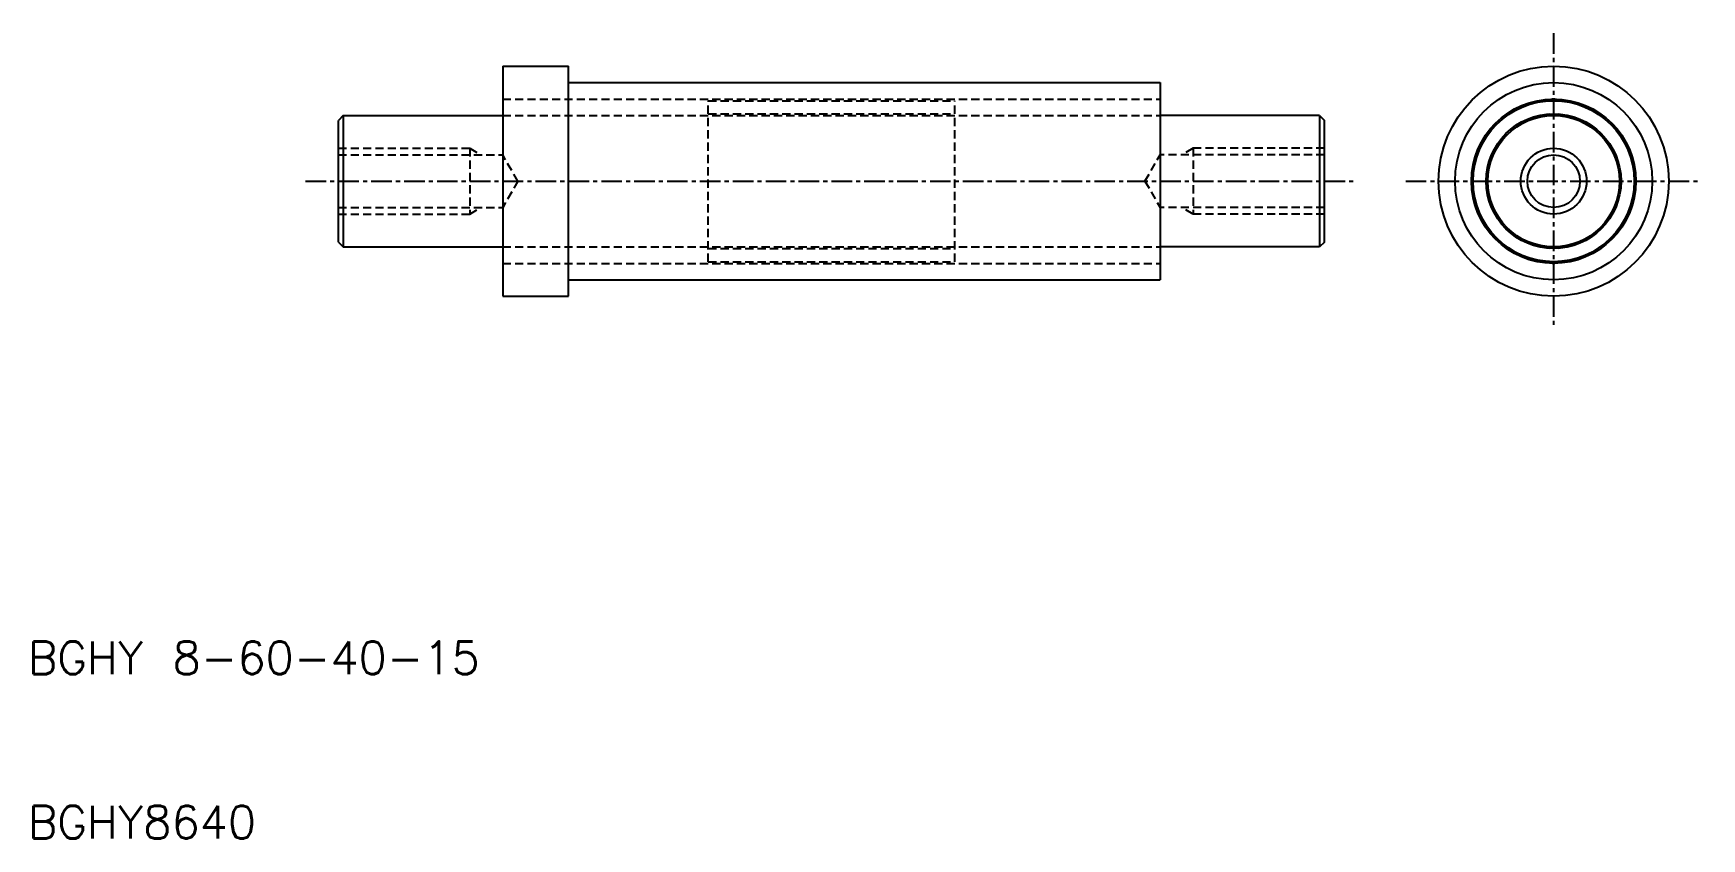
# Model space of a CAD drawing. Extents: x 425 to 527, y 545 to 594.
import ezdxf

# ---------------------------------------------------------------- set-up
doc = ezdxf.new("R2010")
doc.units = 0
doc.linetypes.add('CENTER', pattern=[2, 1.25, -0.25, 0.25, -0.25])
doc.linetypes.add('DASHED', pattern=[0.75, 0.5, -0.25])
doc.layers.get('0').update_dxf_attribs({"linetype": 'CONTINUOUS'})
doc.layers.add('CENTER', color=1, linetype='CENTER')
doc.styles.get("Standard").update_dxf_attribs({"font": 'txt.shx', "bigfont": 'bigfont.shx'})

msp = doc.modelspace()

# ---------------------------------------------------------------- linework, layer by layer
at = {"color": 7, "linetype": 'CONTINUOUS'}
for p, q in [((453.58, 591.78), (453.58, 577.78)), ((453.58, 591.78), (457.58, 591.78)), ((457.58, 577.78), (457.58, 591.78)), ((457.58, 590.78), (493.58, 590.78)), ((493.58, 590.78), (493.58, 578.78)), ((443.88, 588.78), (443.58, 588.48)), ((443.88, 588.78), (453.58, 588.78)), ((443.88, 588.78), (443.88, 580.78)), ((503.28, 588.78), (493.58, 588.78)), ((503.28, 588.78), (503.28, 580.78)), ((503.28, 588.78), (503.58, 588.48)), ((443.58, 581.08), (443.58, 588.48)), ((503.58, 581.08), (503.58, 588.48)), ((443.58, 581.08), (443.88, 580.78)), ((443.88, 580.78), (453.58, 580.78)), ((503.28, 580.78), (493.58, 580.78)), ((503.58, 581.08), (503.28, 580.78)), ((457.58, 578.78), (493.58, 578.78)), ((453.58, 577.78), (457.58, 577.78))]:
    msp.add_line(p, q, dxfattribs=at)
at = {"color": 3, "linetype": 'DASHED'}
for p, q in [((453.58, 589.78), (493.58, 589.78)), ((453.58, 588.78), (493.58, 588.78)), ((466.08, 589.68), (481.08, 589.68)), ((466.08, 579.88), (466.08, 589.68)), ((466.08, 588.88), (481.08, 588.88)), ((481.08, 579.88), (481.08, 589.68)), ((443.58, 586.78), (451.58, 586.78)), ((451.58, 586.78), (452.18, 586.43)), ((451.58, 586.78), (451.58, 582.78)), ((495.58, 586.78), (494.97, 586.43)), ((495.58, 586.78), (495.58, 582.78)), ((503.58, 586.78), (495.58, 586.78)), ((443.58, 586.38), (453.58, 586.38)), ((454.5, 584.78), (453.58, 586.38)), ((492.65, 584.78), (493.58, 586.38)), ((503.58, 586.38), (493.58, 586.38)), ((454.5, 584.78), (453.58, 583.18)), ((492.65, 584.78), (493.58, 583.18)), ((443.58, 583.18), (453.58, 583.18)), ((443.58, 582.78), (451.58, 582.78)), ((451.58, 582.78), (452.18, 583.13)), ((503.58, 583.18), (493.58, 583.18)), ((495.58, 582.78), (494.97, 583.13)), ((503.58, 582.78), (495.58, 582.78)), ((453.58, 580.78), (493.58, 580.78)), ((466.08, 580.68), (481.08, 580.68)), ((453.58, 579.78), (493.58, 579.78)), ((466.08, 579.88), (481.08, 579.88))]:
    msp.add_line(p, q, dxfattribs=at)
at = {"color": 7, "linetype": 'CONTINUOUS'}
for radius in [7, 6, 5, 4.9, 4.1, 4, 1.6]:
    msp.add_circle((517.52, 584.78), radius, dxfattribs=at)
at = {"color": 3, "linetype": 'CONTINUOUS'}
msp.add_circle((517.52, 584.78), 2, dxfattribs=at)
at = {"color": 7, "linetype": 'CONTINUOUS'}
for centre, start, end in [((517.52, 589.28), 51.2606, 128.7394), ((517.52, 589.28), 235.0848, 304.9152), ((513.63, 587.03), 111.2606, 188.7394), ((513.63, 587.03), 295.0848, 4.9152), ((521.42, 587.03), 175.0848, 244.9152), ((521.42, 587.03), 351.2606, 68.7394), ((513.63, 582.53), 355.0848, 64.9152), ((521.42, 582.53), 115.0848, 184.9152), ((513.63, 582.53), 171.2606, 248.7394), ((521.42, 582.53), 291.2606, 8.7394), ((517.52, 580.28), 55.0848, 124.9152), ((517.52, 580.28), 231.2606, 308.7394)]:
    msp.add_arc(centre, 0.5, start, end, dxfattribs=at)
at = {"layer": 'CENTER', "color": 1, "linetype": 'CENTER'}
for p, q in [((517.52, 593.78), (517.52, 575.78)), ((441.58, 584.78), (505.58, 584.78)), ((508.52, 584.78), (526.52, 584.78))]:
    msp.add_line(p, q, dxfattribs=at)

# ---------------------------------------------------------------- texts
at = {"color": 7, "linetype": 'CONTINUOUS'}
for s, p in [('BGHY 8-60-40-15', (424.68, 554.78)), ('BGHY8640', (424.68, 544.78))]:
    msp.add_text(s, height=2, dxfattribs=at).set_placement(p)

doc.saveas('drawing.dxf')
